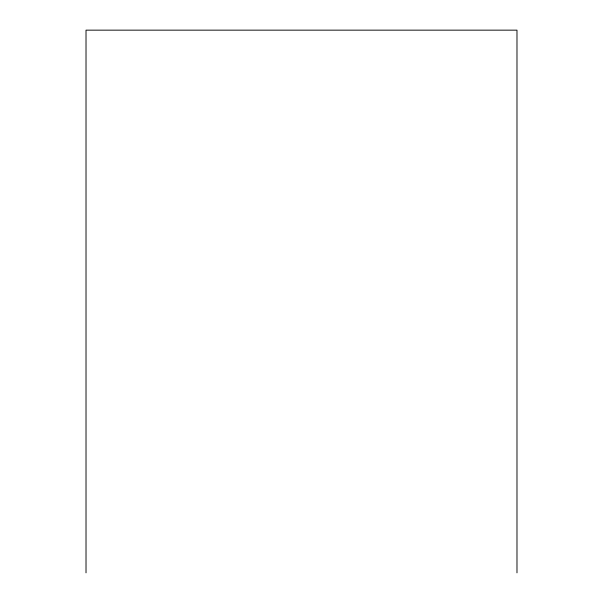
<?xml version="1.0" encoding="UTF-8"?>
<svg xmlns="http://www.w3.org/2000/svg" width="603" height="603" viewBox="0 0 603 603"><rect width="100%" height="100%" fill="white"/><g stroke="black" fill="none" stroke-linecap="round" stroke-linejoin="round"><path stroke-width="0.9" d="M516.982 572.85L516.982 30.15L86.018 30.15L86.018 572.85"/></g></svg>
